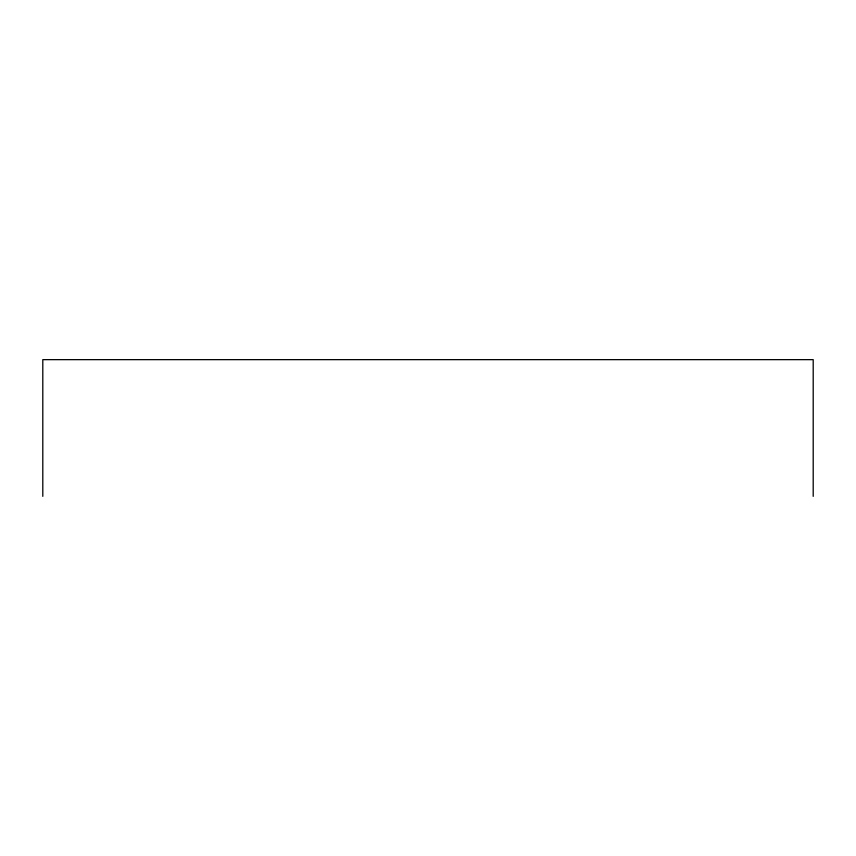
<?xml version="1.0" encoding="UTF-8"?>
<svg xmlns="http://www.w3.org/2000/svg" width="856" height="856" viewBox="0 0 856 856"><rect width="100%" height="100%" fill="white"/><g stroke="black" fill="none" stroke-linecap="round" stroke-linejoin="round"><path stroke-width="1.28" d="M813.2 496.352L813.2 359.648L42.8 359.648L42.8 496.352"/></g></svg>
